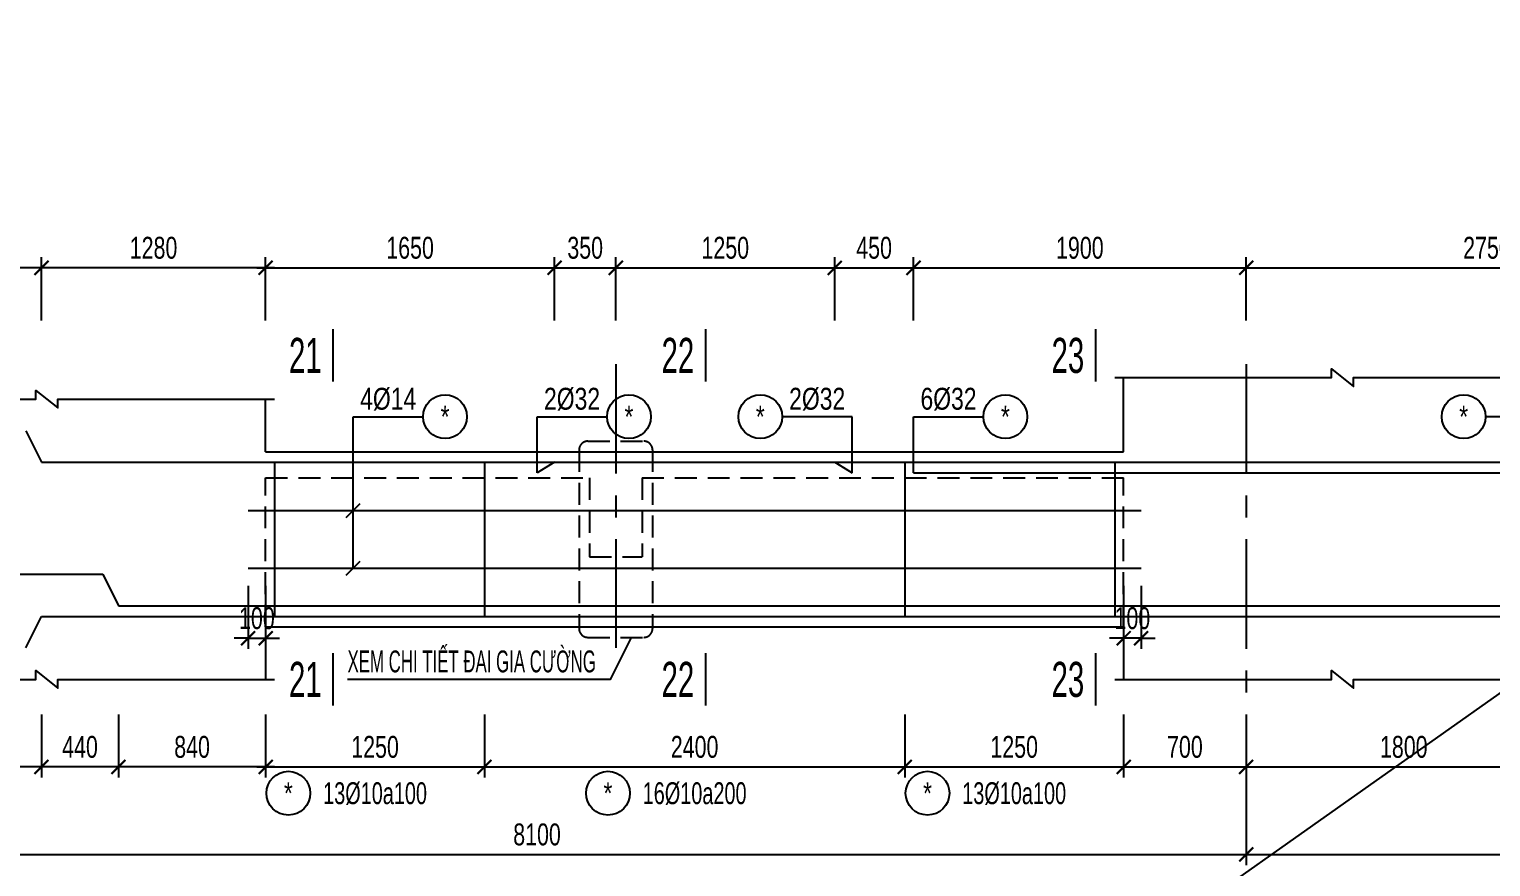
# Model space of a CAD drawing. Header units: millimetres. Extents: x -25284 to 100333, y 0 to 76881.
# Drawn here: x 4542 to 12889, y 8149 to 12932 of the extents above; entities that cross this region are included whole.
import ezdxf
from ezdxf.enums import TextEntityAlignment as Align

# ---------------------------------------------------------------- set-up
doc = ezdxf.new("R2010")
doc.units = ezdxf.units.MM
doc.header["$LTSCALE"] = 500
doc.header["$MEASUREMENT"] = 0
doc.linetypes.add('CENTER', pattern=[2, 1.25, -0.25, 0.25, -0.25])
doc.linetypes.add('HIDDEN', pattern=[0.375, 0.25, -0.125])
for name, color, linetype in [('KCS_AXIS', 5, 'CENTER'), ('KCS_AXIS_SUB', 5, 'CENTER'), ('KCS_BORDER', 3, 'Continuous'), ('KCS_CHI', 1, 'Continuous'), ('KCS_DIM', 1, 'Continuous'), ('KCS_HIDDEN', 8, 'HIDDEN'), ('KCS_STEEL', 4, 'Continuous'), ('KCS_TEXT', 2, 'Continuous'), ('KCS_TEXT_TK', 2, 'Continuous'), ('KCS_TEXT_TMC', 4, 'Continuous')]:
    doc.layers.add(name, color=color, linetype=linetype)
doc.layers.add('KCS_Plotter', color=11, linetype='Continuous', plot=False)
doc.styles.add('KCS_BIGTEXT', font='arial.ttf', dxfattribs={"width": 0.75})
doc.styles.add('KCS_SMTEXT', font='arial.ttf', dxfattribs={"width": 0.7})
doc.dimstyles.new('KCS_DIM50', dxfattribs={"dimscale": 50, "dimtxt": 2.5, "dimasz": 1.6, "dimexe": 1.2, "dimexo": 0, "dimgap": 1, "dimtad": 1, "dimdec": 0, "dimzin": 0, "dimdsep": 46, "dimtxsty": 'KCS_SMTEXT', "dimblk": 'ARCHTICK', "dimcen": 0, "dimdle": 1, "dimclrd": 256, "dimclre": 256, "dimclrt": 2, "dimadec": 0, "dimazin": 0, "dimtfac": 1, "dimtdec": 0, "dimtix": 1, "dimtmove": 2, "dimatfit": 3, "dimfxl": 1, "dimtolj": 1, "dimtzin": 0, "dimarcsym": 0})

# ---------------------------------------------------------------- blocks, each defined once
blk = doc.blocks.new('_ArchTick')
at = {"color": 0, "linetype": 'ByBlock', "const_width": 0.15}
blk.add_lwpolyline([(-0.5, -0.5), (0.5, 0.5)], dxfattribs=at)
blk = doc.blocks.new('*D532')
at = {"layer": 'Defpoints', "color": 0, "transparency": 16777216}
for p in [(3392.3, 9019.3), (11492.3, 9019.3), (11492.3, 8219.3)]:
    blk.add_point(p, dxfattribs=at)
at = {"layer": 'KCS_DIM', "lineweight": -2, "transparency": 16777216}
for p, q in [((3392.3, 9019.3), (3392.3, 8159.3)), ((11492.3, 9019.3), (11492.3, 8159.3)), ((3342.3, 8219.3), (11542.3, 8219.3))]:
    blk.add_line(p, q, dxfattribs=at)
at = {"layer": 'KCS_DIM', "lineweight": -2, "transparency": 16777216, "xscale": 80, "yscale": 80, "zscale": 80, "rotation": 180}
blk.add_blockref('_ArchTick', (3392.3, 8219.3), dxfattribs=at)
at = {"layer": 'KCS_DIM', "lineweight": -2, "transparency": 16777216, "xscale": 80, "yscale": 80, "zscale": 80}
blk.add_blockref('_ArchTick', (11492.3, 8219.3), dxfattribs=at)
at = {"layer": 'KCS_DIM', "color": 2, "transparency": 16777216, "insert": (7442.3, 8333.1), "char_height": 125, "attachment_point": 5, "style": 'KCS_SMTEXT'}
blk.add_mtext('\\A1;8100', dxfattribs=at)
blk = doc.blocks.new('*D533')
at = {"layer": 'Defpoints', "color": 0, "transparency": 16777216}
for p in [(11492.3, 9019.3), (19592.3, 9019.3), (19592.3, 8219.3)]:
    blk.add_point(p, dxfattribs=at)
at = {"layer": 'KCS_DIM', "lineweight": -2, "transparency": 16777216}
for p, q in [((11492.3, 9019.3), (11492.3, 8159.3)), ((19592.3, 9019.3), (19592.3, 8159.3)), ((11442.3, 8219.3), (19642.3, 8219.3))]:
    blk.add_line(p, q, dxfattribs=at)
at = {"layer": 'KCS_DIM', "lineweight": -2, "transparency": 16777216, "xscale": 80, "yscale": 80, "zscale": 80, "rotation": 180}
blk.add_blockref('_ArchTick', (11492.3, 8219.3), dxfattribs=at)
at = {"layer": 'KCS_DIM', "lineweight": -2, "transparency": 16777216, "xscale": 80, "yscale": 80, "zscale": 80}
blk.add_blockref('_ArchTick', (19592.3, 8219.3), dxfattribs=at)
at = {"layer": 'KCS_DIM', "color": 2, "transparency": 16777216, "insert": (15542.3, 8333.1), "char_height": 125, "attachment_point": 5, "style": 'KCS_SMTEXT'}
blk.add_mtext('\\A1;8100', dxfattribs=at)
blk = doc.blocks.new('*D535')
at = {"layer": 'Defpoints', "color": 0, "transparency": 16777216}
for p in [(10792.3, 9019.3), (11492.3, 9019.3), (11492.3, 8719.3)]:
    blk.add_point(p, dxfattribs=at)
at = {"layer": 'KCS_DIM', "lineweight": -2, "transparency": 16777216}
for p, q in [((10792.3, 9019.3), (10792.3, 8659.3)), ((11492.3, 9019.3), (11492.3, 8659.3)), ((10742.3, 8719.3), (11542.3, 8719.3))]:
    blk.add_line(p, q, dxfattribs=at)
at = {"layer": 'KCS_DIM', "lineweight": -2, "transparency": 16777216, "xscale": 80, "yscale": 80, "zscale": 80, "rotation": 180}
blk.add_blockref('_ArchTick', (10792.3, 8719.3), dxfattribs=at)
at = {"layer": 'KCS_DIM', "lineweight": -2, "transparency": 16777216, "xscale": 80, "yscale": 80, "zscale": 80}
blk.add_blockref('_ArchTick', (11492.3, 8719.3), dxfattribs=at)
at = {"layer": 'KCS_DIM', "color": 2, "transparency": 16777216, "insert": (11142.3, 8833.1), "char_height": 125, "attachment_point": 5, "style": 'KCS_SMTEXT'}
blk.add_mtext('\\A1;700', dxfattribs=at)
blk = doc.blocks.new('*D536')
at = {"layer": 'Defpoints', "color": 0, "transparency": 16777216}
for p in [(11492.3, 9019.3), (13292.3, 9019.3), (13292.3, 8719.3)]:
    blk.add_point(p, dxfattribs=at)
at = {"layer": 'KCS_DIM', "lineweight": -2, "transparency": 16777216}
for p, q in [((11492.3, 9019.3), (11492.3, 8659.3)), ((13292.3, 9019.3), (13292.3, 8659.3)), ((11442.3, 8719.3), (13342.3, 8719.3))]:
    blk.add_line(p, q, dxfattribs=at)
at = {"layer": 'KCS_DIM', "lineweight": -2, "transparency": 16777216, "xscale": 80, "yscale": 80, "zscale": 80, "rotation": 180}
blk.add_blockref('_ArchTick', (11492.3, 8719.3), dxfattribs=at)
at = {"layer": 'KCS_DIM', "lineweight": -2, "transparency": 16777216, "xscale": 80, "yscale": 80, "zscale": 80}
blk.add_blockref('_ArchTick', (13292.3, 8719.3), dxfattribs=at)
at = {"layer": 'KCS_DIM', "color": 2, "transparency": 16777216, "insert": (12392.3, 8833.1), "char_height": 125, "attachment_point": 5, "style": 'KCS_SMTEXT'}
blk.add_mtext('\\A1;1800', dxfattribs=at)
blk = doc.blocks.new('*D537')
at = {"layer": 'Defpoints', "color": 0, "transparency": 16777216}
for p in [(5792.3, 9754.3), (5892.3, 9754.3), (5892.3, 9454.3)]:
    blk.add_point(p, dxfattribs=at)
at = {"layer": 'KCS_DIM', "lineweight": -2, "transparency": 16777216}
for p, q in [((5792.3, 9754.3), (5792.3, 9394.3)), ((5892.3, 9754.3), (5892.3, 9394.3)), ((5792.3, 9454.3), (5712.3, 9454.3)), ((5792.3, 9454.3), (5892.3, 9454.3)), ((5892.3, 9454.3), (5972.3, 9454.3))]:
    blk.add_line(p, q, dxfattribs=at)
at = {"layer": 'KCS_DIM', "lineweight": -2, "transparency": 16777216, "xscale": 80, "yscale": 80, "zscale": 80}
blk.add_blockref('_ArchTick', (5792.3, 9454.3), dxfattribs=at)
at = {"layer": 'KCS_DIM', "lineweight": -2, "transparency": 16777216, "xscale": 80, "yscale": 80, "zscale": 80, "rotation": 180}
blk.add_blockref('_ArchTick', (5892.3, 9454.3), dxfattribs=at)
at = {"layer": 'KCS_DIM', "color": 2, "transparency": 16777216, "insert": (5842.3, 9568.1), "char_height": 125, "attachment_point": 5, "style": 'KCS_SMTEXT'}
blk.add_mtext('\\A1;100', dxfattribs=at)
blk = doc.blocks.new('*D538')
at = {"layer": 'Defpoints', "color": 0, "transparency": 16777216}
for p in [(10792.3, 9754.3), (10892.3, 9754.3), (10792.3, 9454.3)]:
    blk.add_point(p, dxfattribs=at)
at = {"layer": 'KCS_DIM', "lineweight": -2, "transparency": 16777216}
for p, q in [((10792.3, 9754.3), (10792.3, 9394.3)), ((10892.3, 9754.3), (10892.3, 9394.3)), ((10792.3, 9454.3), (10712.3, 9454.3)), ((10892.3, 9454.3), (10792.3, 9454.3)), ((10892.3, 9454.3), (10972.3, 9454.3))]:
    blk.add_line(p, q, dxfattribs=at)
at = {"layer": 'KCS_DIM', "lineweight": -2, "transparency": 16777216, "xscale": 80, "yscale": 80, "zscale": 80}
blk.add_blockref('_ArchTick', (10792.3, 9454.3), dxfattribs=at)
at = {"layer": 'KCS_DIM', "lineweight": -2, "transparency": 16777216, "xscale": 80, "yscale": 80, "zscale": 80, "rotation": 180}
blk.add_blockref('_ArchTick', (10892.3, 9454.3), dxfattribs=at)
at = {"layer": 'KCS_DIM', "color": 2, "transparency": 16777216, "insert": (10842.3, 9568.1), "char_height": 125, "attachment_point": 5, "style": 'KCS_SMTEXT'}
blk.add_mtext('\\A1;100', dxfattribs=at)
blk = doc.blocks.new('*D543')
at = {"layer": 'Defpoints', "color": 0, "transparency": 16777216}
for p in [(7542.3, 11569.3), (5892.3, 11269.3), (7542.3, 11269.3)]:
    blk.add_point(p, dxfattribs=at)
at = {"layer": 'KCS_DIM', "lineweight": -2, "transparency": 16777216}
for p, q in [((5892.3, 11269.3), (5892.3, 11629.3)), ((7542.3, 11269.3), (7542.3, 11629.3)), ((5842.3, 11569.3), (7592.3, 11569.3))]:
    blk.add_line(p, q, dxfattribs=at)
at = {"layer": 'KCS_DIM', "lineweight": -2, "transparency": 16777216, "xscale": 80, "yscale": 80, "zscale": 80, "rotation": 180}
blk.add_blockref('_ArchTick', (5892.3, 11569.3), dxfattribs=at)
at = {"layer": 'KCS_DIM', "lineweight": -2, "transparency": 16777216, "xscale": 80, "yscale": 80, "zscale": 80}
blk.add_blockref('_ArchTick', (7542.3, 11569.3), dxfattribs=at)
at = {"layer": 'KCS_DIM', "color": 2, "transparency": 16777216, "insert": (6717.3, 11683.1), "char_height": 125, "attachment_point": 5, "style": 'KCS_SMTEXT'}
blk.add_mtext('\\A1;1650', dxfattribs=at)
blk = doc.blocks.new('*D544')
at = {"layer": 'Defpoints', "color": 0, "transparency": 16777216}
for p in [(7892.3, 11569.3), (7542.3, 11269.3), (7892.3, 11269.3)]:
    blk.add_point(p, dxfattribs=at)
at = {"layer": 'KCS_DIM', "lineweight": -2, "transparency": 16777216}
for p, q in [((7542.3, 11269.3), (7542.3, 11629.3)), ((7892.3, 11269.3), (7892.3, 11629.3)), ((7492.3, 11569.3), (7942.3, 11569.3))]:
    blk.add_line(p, q, dxfattribs=at)
at = {"layer": 'KCS_DIM', "lineweight": -2, "transparency": 16777216, "xscale": 80, "yscale": 80, "zscale": 80, "rotation": 180}
blk.add_blockref('_ArchTick', (7542.3, 11569.3), dxfattribs=at)
at = {"layer": 'KCS_DIM', "lineweight": -2, "transparency": 16777216, "xscale": 80, "yscale": 80, "zscale": 80}
blk.add_blockref('_ArchTick', (7892.3, 11569.3), dxfattribs=at)
at = {"layer": 'KCS_DIM', "color": 2, "transparency": 16777216, "insert": (7717.3, 11683.1), "char_height": 125, "attachment_point": 5, "style": 'KCS_SMTEXT'}
blk.add_mtext('\\A1;350', dxfattribs=at)
blk = doc.blocks.new('*D545')
at = {"layer": 'Defpoints', "color": 0, "transparency": 16777216}
for p in [(9142.3, 11569.3), (7892.3, 11269.3), (9142.3, 11269.3)]:
    blk.add_point(p, dxfattribs=at)
at = {"layer": 'KCS_DIM', "lineweight": -2, "transparency": 16777216}
for p, q in [((7892.3, 11269.3), (7892.3, 11629.3)), ((9142.3, 11269.3), (9142.3, 11629.3)), ((7842.3, 11569.3), (9192.3, 11569.3))]:
    blk.add_line(p, q, dxfattribs=at)
at = {"layer": 'KCS_DIM', "lineweight": -2, "transparency": 16777216, "xscale": 80, "yscale": 80, "zscale": 80, "rotation": 180}
blk.add_blockref('_ArchTick', (7892.3, 11569.3), dxfattribs=at)
at = {"layer": 'KCS_DIM', "lineweight": -2, "transparency": 16777216, "xscale": 80, "yscale": 80, "zscale": 80}
blk.add_blockref('_ArchTick', (9142.3, 11569.3), dxfattribs=at)
at = {"layer": 'KCS_DIM', "color": 2, "transparency": 16777216, "insert": (8517.3, 11683.1), "char_height": 125, "attachment_point": 5, "style": 'KCS_SMTEXT'}
blk.add_mtext('\\A1;1250', dxfattribs=at)
blk = doc.blocks.new('*D546')
at = {"layer": 'Defpoints', "color": 0, "transparency": 16777216}
for p in [(9592.3, 11569.3), (9142.3, 11269.3), (9592.3, 11269.3)]:
    blk.add_point(p, dxfattribs=at)
at = {"layer": 'KCS_DIM', "lineweight": -2, "transparency": 16777216}
for p, q in [((9142.3, 11269.3), (9142.3, 11629.3)), ((9592.3, 11269.3), (9592.3, 11629.3)), ((9092.3, 11569.3), (9642.3, 11569.3))]:
    blk.add_line(p, q, dxfattribs=at)
at = {"layer": 'KCS_DIM', "lineweight": -2, "transparency": 16777216, "xscale": 80, "yscale": 80, "zscale": 80, "rotation": 180}
blk.add_blockref('_ArchTick', (9142.3, 11569.3), dxfattribs=at)
at = {"layer": 'KCS_DIM', "lineweight": -2, "transparency": 16777216, "xscale": 80, "yscale": 80, "zscale": 80}
blk.add_blockref('_ArchTick', (9592.3, 11569.3), dxfattribs=at)
at = {"layer": 'KCS_DIM', "color": 2, "transparency": 16777216, "insert": (9367.3, 11683.1), "char_height": 125, "attachment_point": 5, "style": 'KCS_SMTEXT'}
blk.add_mtext('\\A1;450', dxfattribs=at)
blk = doc.blocks.new('*D547')
at = {"layer": 'Defpoints', "color": 0, "transparency": 16777216}
for p in [(11492.3, 11569.3), (9592.3, 11269.3), (11492.3, 11269.3)]:
    blk.add_point(p, dxfattribs=at)
at = {"layer": 'KCS_DIM', "lineweight": -2, "transparency": 16777216}
for p, q in [((9592.3, 11269.3), (9592.3, 11629.3)), ((11492.3, 11269.3), (11492.3, 11629.3)), ((9542.3, 11569.3), (11542.3, 11569.3))]:
    blk.add_line(p, q, dxfattribs=at)
at = {"layer": 'KCS_DIM', "lineweight": -2, "transparency": 16777216, "xscale": 80, "yscale": 80, "zscale": 80, "rotation": 180}
blk.add_blockref('_ArchTick', (9592.3, 11569.3), dxfattribs=at)
at = {"layer": 'KCS_DIM', "lineweight": -2, "transparency": 16777216, "xscale": 80, "yscale": 80, "zscale": 80}
blk.add_blockref('_ArchTick', (11492.3, 11569.3), dxfattribs=at)
at = {"layer": 'KCS_DIM', "color": 2, "transparency": 16777216, "insert": (10542.3, 11683.1), "char_height": 125, "attachment_point": 5, "style": 'KCS_SMTEXT'}
blk.add_mtext('\\A1;1900', dxfattribs=at)
blk = doc.blocks.new('*D548')
at = {"layer": 'Defpoints', "color": 0, "transparency": 16777216}
for p in [(14242.3, 11569.3), (11492.3, 11269.3), (14242.3, 11269.3)]:
    blk.add_point(p, dxfattribs=at)
at = {"layer": 'KCS_DIM', "lineweight": -2, "transparency": 16777216}
for p, q in [((11492.3, 11269.3), (11492.3, 11629.3)), ((14242.3, 11269.3), (14242.3, 11629.3)), ((11442.3, 11569.3), (14292.3, 11569.3))]:
    blk.add_line(p, q, dxfattribs=at)
at = {"layer": 'KCS_DIM', "lineweight": -2, "transparency": 16777216, "xscale": 80, "yscale": 80, "zscale": 80, "rotation": 180}
blk.add_blockref('_ArchTick', (11492.3, 11569.3), dxfattribs=at)
at = {"layer": 'KCS_DIM', "lineweight": -2, "transparency": 16777216, "xscale": 80, "yscale": 80, "zscale": 80}
blk.add_blockref('_ArchTick', (14242.3, 11569.3), dxfattribs=at)
at = {"layer": 'KCS_DIM', "color": 2, "transparency": 16777216, "insert": (12867.3, 11683.1), "char_height": 125, "attachment_point": 5, "style": 'KCS_SMTEXT'}
blk.add_mtext('\\A1;2750', dxfattribs=at)
blk = doc.blocks.new('*D560')
at = {"layer": 'Defpoints', "color": 0, "transparency": 16777216}
for p in [(5892.3, 9019.3), (7142.3, 9019.3), (7142.3, 8719.3)]:
    blk.add_point(p, dxfattribs=at)
at = {"layer": 'KCS_DIM', "lineweight": -2, "transparency": 16777216}
for p, q in [((5892.3, 9019.3), (5892.3, 8659.3)), ((7142.3, 9019.3), (7142.3, 8659.3)), ((5842.3, 8719.3), (7192.3, 8719.3))]:
    blk.add_line(p, q, dxfattribs=at)
at = {"layer": 'KCS_DIM', "lineweight": -2, "transparency": 16777216, "xscale": 80, "yscale": 80, "zscale": 80, "rotation": 180}
blk.add_blockref('_ArchTick', (5892.3, 8719.3), dxfattribs=at)
at = {"layer": 'KCS_DIM', "lineweight": -2, "transparency": 16777216, "xscale": 80, "yscale": 80, "zscale": 80}
blk.add_blockref('_ArchTick', (7142.3, 8719.3), dxfattribs=at)
at = {"layer": 'KCS_DIM', "color": 2, "transparency": 16777216, "insert": (6517.3, 8833.1), "char_height": 125, "attachment_point": 5, "style": 'KCS_SMTEXT'}
blk.add_mtext('\\A1;1250', dxfattribs=at)
blk = doc.blocks.new('*D561')
at = {"layer": 'Defpoints', "color": 0, "transparency": 16777216}
for p in [(7142.3, 9019.3), (9542.3, 9019.3), (9542.3, 8719.3)]:
    blk.add_point(p, dxfattribs=at)
at = {"layer": 'KCS_DIM', "lineweight": -2, "transparency": 16777216}
for p, q in [((7142.3, 9019.3), (7142.3, 8659.3)), ((9542.3, 9019.3), (9542.3, 8659.3)), ((7092.3, 8719.3), (9592.3, 8719.3))]:
    blk.add_line(p, q, dxfattribs=at)
at = {"layer": 'KCS_DIM', "lineweight": -2, "transparency": 16777216, "xscale": 80, "yscale": 80, "zscale": 80, "rotation": 180}
blk.add_blockref('_ArchTick', (7142.3, 8719.3), dxfattribs=at)
at = {"layer": 'KCS_DIM', "lineweight": -2, "transparency": 16777216, "xscale": 80, "yscale": 80, "zscale": 80}
blk.add_blockref('_ArchTick', (9542.3, 8719.3), dxfattribs=at)
at = {"layer": 'KCS_DIM', "color": 2, "transparency": 16777216, "insert": (8342.3, 8833.1), "char_height": 125, "attachment_point": 5, "style": 'KCS_SMTEXT'}
blk.add_mtext('\\A1;2400', dxfattribs=at)
blk = doc.blocks.new('*D562')
at = {"layer": 'Defpoints', "color": 0, "transparency": 16777216}
for p in [(9542.3, 9019.3), (10792.3, 9019.3), (10792.3, 8719.3)]:
    blk.add_point(p, dxfattribs=at)
at = {"layer": 'KCS_DIM', "lineweight": -2, "transparency": 16777216}
for p, q in [((9542.3, 9019.3), (9542.3, 8659.3)), ((10792.3, 9019.3), (10792.3, 8659.3)), ((9492.3, 8719.3), (10842.3, 8719.3))]:
    blk.add_line(p, q, dxfattribs=at)
at = {"layer": 'KCS_DIM', "lineweight": -2, "transparency": 16777216, "xscale": 80, "yscale": 80, "zscale": 80, "rotation": 180}
blk.add_blockref('_ArchTick', (9542.3, 8719.3), dxfattribs=at)
at = {"layer": 'KCS_DIM', "lineweight": -2, "transparency": 16777216, "xscale": 80, "yscale": 80, "zscale": 80}
blk.add_blockref('_ArchTick', (10792.3, 8719.3), dxfattribs=at)
at = {"layer": 'KCS_DIM', "color": 2, "transparency": 16777216, "insert": (10167.3, 8833.1), "char_height": 125, "attachment_point": 5, "style": 'KCS_SMTEXT'}
blk.add_mtext('\\A1;1250', dxfattribs=at)
blk = doc.blocks.new('*D662')
at = {"layer": 'Defpoints', "color": 0, "transparency": 16777216}
for p in [(5052.3, 9019.3), (5892.3, 9019.3), (5052.3, 8719.3)]:
    blk.add_point(p, dxfattribs=at)
at = {"layer": 'KCS_DIM', "lineweight": -2, "transparency": 16777216}
for p, q in [((5052.3, 9019.3), (5052.3, 8659.3)), ((5892.3, 9019.3), (5892.3, 8659.3)), ((5942.3, 8719.3), (5002.3, 8719.3))]:
    blk.add_line(p, q, dxfattribs=at)
at = {"layer": 'KCS_DIM', "lineweight": -2, "transparency": 16777216, "xscale": 80, "yscale": 80, "zscale": 80, "rotation": 180}
blk.add_blockref('_ArchTick', (5052.3, 8719.3), dxfattribs=at)
at = {"layer": 'KCS_DIM', "lineweight": -2, "transparency": 16777216, "xscale": 80, "yscale": 80, "zscale": 80}
blk.add_blockref('_ArchTick', (5892.3, 8719.3), dxfattribs=at)
at = {"layer": 'KCS_DIM', "color": 2, "transparency": 16777216, "insert": (5472.3, 8833.1), "char_height": 125, "attachment_point": 5, "style": 'KCS_SMTEXT'}
blk.add_mtext('\\A1;840', dxfattribs=at)
blk = doc.blocks.new('*D663')
at = {"layer": 'Defpoints', "color": 0, "transparency": 16777216}
for p in [(4612.3, 9019.3), (5052.3, 9019.3), (4612.3, 8719.3)]:
    blk.add_point(p, dxfattribs=at)
at = {"layer": 'KCS_DIM', "lineweight": -2, "transparency": 16777216}
for p, q in [((4612.3, 9019.3), (4612.3, 8659.3)), ((5052.3, 9019.3), (5052.3, 8659.3)), ((5102.3, 8719.3), (4562.3, 8719.3))]:
    blk.add_line(p, q, dxfattribs=at)
at = {"layer": 'KCS_DIM', "lineweight": -2, "transparency": 16777216, "xscale": 80, "yscale": 80, "zscale": 80, "rotation": 180}
blk.add_blockref('_ArchTick', (4612.3, 8719.3), dxfattribs=at)
at = {"layer": 'KCS_DIM', "lineweight": -2, "transparency": 16777216, "xscale": 80, "yscale": 80, "zscale": 80}
blk.add_blockref('_ArchTick', (5052.3, 8719.3), dxfattribs=at)
at = {"layer": 'KCS_DIM', "color": 2, "transparency": 16777216, "insert": (4832.3, 8833.1), "char_height": 125, "attachment_point": 5, "style": 'KCS_SMTEXT'}
blk.add_mtext('\\A1;440', dxfattribs=at)
blk = doc.blocks.new('*D664')
at = {"layer": 'Defpoints', "color": 0, "transparency": 16777216}
for p in [(3392.3, 9019.3), (4612.3, 9019.3), (3392.3, 8719.3)]:
    blk.add_point(p, dxfattribs=at)
at = {"layer": 'KCS_DIM', "lineweight": -2, "transparency": 16777216}
for p, q in [((3392.3, 9019.3), (3392.3, 8659.3)), ((4612.3, 9019.3), (4612.3, 8659.3)), ((4662.3, 8719.3), (3342.3, 8719.3))]:
    blk.add_line(p, q, dxfattribs=at)
at = {"layer": 'KCS_DIM', "lineweight": -2, "transparency": 16777216, "xscale": 80, "yscale": 80, "zscale": 80, "rotation": 180}
blk.add_blockref('_ArchTick', (3392.3, 8719.3), dxfattribs=at)
at = {"layer": 'KCS_DIM', "lineweight": -2, "transparency": 16777216, "xscale": 80, "yscale": 80, "zscale": 80}
blk.add_blockref('_ArchTick', (4612.3, 8719.3), dxfattribs=at)
at = {"layer": 'KCS_DIM', "color": 2, "transparency": 16777216, "insert": (4002.3, 8833.1), "char_height": 125, "attachment_point": 5, "style": 'KCS_SMTEXT'}
blk.add_mtext('\\A1;1220', dxfattribs=at)
blk = doc.blocks.new('*D665')
at = {"layer": 'Defpoints', "color": 0, "transparency": 16777216}
for p in [(4612.3, 11569.3), (4612.3, 11269.3), (5892.3, 11269.3)]:
    blk.add_point(p, dxfattribs=at)
at = {"layer": 'KCS_DIM', "lineweight": -2, "transparency": 16777216}
for p, q in [((4612.3, 11269.3), (4612.3, 11629.3)), ((5892.3, 11269.3), (5892.3, 11629.3)), ((5942.3, 11569.3), (4562.3, 11569.3))]:
    blk.add_line(p, q, dxfattribs=at)
at = {"layer": 'KCS_DIM', "lineweight": -2, "transparency": 16777216, "xscale": 80, "yscale": 80, "zscale": 80, "rotation": 180}
blk.add_blockref('_ArchTick', (4612.3, 11569.3), dxfattribs=at)
at = {"layer": 'KCS_DIM', "lineweight": -2, "transparency": 16777216, "xscale": 80, "yscale": 80, "zscale": 80}
blk.add_blockref('_ArchTick', (5892.3, 11569.3), dxfattribs=at)
at = {"layer": 'KCS_DIM', "color": 2, "transparency": 16777216, "insert": (5252.3, 11683.1), "char_height": 125, "attachment_point": 5, "style": 'KCS_SMTEXT'}
blk.add_mtext('\\A1;1280', dxfattribs=at)
blk = doc.blocks.new('*D666')
at = {"layer": 'Defpoints', "color": 0, "transparency": 16777216}
for p in [(3392.3, 11569.3), (3392.3, 11269.3), (4612.3, 11269.3)]:
    blk.add_point(p, dxfattribs=at)
at = {"layer": 'KCS_DIM', "lineweight": -2, "transparency": 16777216}
for p, q in [((3392.3, 11269.3), (3392.3, 11629.3)), ((4612.3, 11269.3), (4612.3, 11629.3)), ((4662.3, 11569.3), (3342.3, 11569.3))]:
    blk.add_line(p, q, dxfattribs=at)
at = {"layer": 'KCS_DIM', "lineweight": -2, "transparency": 16777216, "xscale": 80, "yscale": 80, "zscale": 80, "rotation": 180}
blk.add_blockref('_ArchTick', (3392.3, 11569.3), dxfattribs=at)
at = {"layer": 'KCS_DIM', "lineweight": -2, "transparency": 16777216, "xscale": 80, "yscale": 80, "zscale": 80}
blk.add_blockref('_ArchTick', (4612.3, 11569.3), dxfattribs=at)
at = {"layer": 'KCS_DIM', "color": 2, "transparency": 16777216, "insert": (4002.3, 11683.1), "char_height": 125, "attachment_point": 5, "style": 'KCS_SMTEXT'}
blk.add_mtext('\\A1;1220', dxfattribs=at)

msp = doc.modelspace()

# ---------------------------------------------------------------- linework, layer by layer
at = {"layer": 'KCS_AXIS'}
msp.add_line((11492.3, 11019.3), (11492.3, 9019.3), dxfattribs=at)
at = {"layer": 'KCS_AXIS_SUB'}
msp.add_line((7892.3, 11019.3), (7892.3, 9399.3), dxfattribs=at)
at = {"layer": 'KCS_BORDER'}
for p, q in [((10792.3, 10519.3), (10792.3, 10942.2)), ((5892.3, 10519.3), (5892.3, 10819.3)), ((5892.3, 10519.3), (10792.3, 10519.3)), ((5892.3, 9519.3), (10792.3, 9519.3)), ((5892.3, 9519.3), (5892.3, 9219.3)), ((10792.3, 9519.3), (10792.3, 9219.3))]:
    msp.add_line(p, q, dxfattribs=at)
at = {"layer": 'KCS_BORDER', "color": 1}
for points in [[(10742.3, 10942.2), (11979.8, 10942.2), (11979.8, 10992.2), (12104.8, 10892.2), (12104.8, 10942.2), (13342.3, 10942.2)], [(3342.3, 10819.3), (4579.8, 10819.3), (4579.8, 10869.3), (4704.8, 10769.3), (4704.8, 10819.3), (5942.3, 10819.3)], [(3342.3, 9219.3), (4579.8, 9219.3), (4579.8, 9269.3), (4704.8, 9169.3), (4704.8, 9219.3), (5942.3, 9219.3)], [(10742.3, 9219.3), (11979.8, 9219.3), (11979.8, 9269.3), (12104.8, 9169.3), (12104.8, 9219.3), (13342.3, 9219.3)]]:
    msp.add_lwpolyline(points, dxfattribs=at)
at = {"layer": 'KCS_CHI'}
for p, q in [((6392.3, 10719.3), (6792.3, 10719.3)), ((6392.3, 9854.3), (6392.3, 10719.3)), ((7442.3, 10719.3), (7842.3, 10719.3)), ((7442.3, 10399.3), (7442.3, 10719.3)), ((9242.3, 10719.3), (8842.3, 10719.3)), ((9242.3, 10399.3), (9242.3, 10719.3)), ((9592.3, 10719.3), (9992.3, 10719.3)), ((9592.3, 10399.3), (9592.3, 10719.3)), ((13259.4, 10719.3), (12859.4, 10719.3)), ((4522.3, 10639.3), (4612.3, 10459.3)), ((2892.3, 9819.3), (4962.3, 9819.3)), ((4962.3, 9819.3), (5052.3, 9639.3)), ((4522.3, 9399.3), (4612.3, 9579.3))]:
    msp.add_line(p, q, dxfattribs=at)
at = {"layer": 'KCS_CHI', "color": 3}
for p, q in [((6352.3, 10144.3), (6432.3, 10224.3)), ((6352.3, 9814.3), (6432.3, 9894.3))]:
    msp.add_line(p, q, dxfattribs=at)
at = {"layer": 'KCS_CHI'}
msp.add_lwpolyline([(7980.2, 9459.3), (7860.2, 9219.3), (6360.2, 9219.3)], dxfattribs=at)
at = {"layer": 'KCS_HIDDEN'}
for p, q in [((7682.3, 10529.3), (7682.3, 9509.3)), ((7732.3, 10579.3), (8052.3, 10579.3)), ((8102.3, 10529.3), (8102.3, 9509.3)), ((5892.3, 10369.3), (7742.3, 10369.3)), ((5892.3, 9519.3), (5892.3, 10369.3)), ((7742.3, 10369.3), (7742.3, 9919.3)), ((8042.3, 10369.3), (8042.3, 9919.3)), ((8042.3, 10369.3), (10792.3, 10369.3)), ((10792.3, 9519.3), (10792.3, 10369.3)), ((7742.3, 9919.3), (8042.3, 9919.3)), ((7732.3, 9459.3), (8052.3, 9459.3))]:
    msp.add_line(p, q, dxfattribs=at)
for centre, start, end in [((7732.3, 10529.3), 90, 180), ((8052.3, 10529.3), 0, 90), ((7732.3, 9509.3), 180, 270), ((8052.3, 9509.3), 270, 0)]:
    msp.add_arc(centre, 50, start, end, dxfattribs=at)
at = {"layer": 'KCS_Plotter'}
msp.add_line((0, 0), (50460, 35640), dxfattribs=at)
at = {"layer": 'KCS_STEEL'}
for p, q in [((4612.3, 10459.3), (26792.3, 10459.3)), ((4612.3, 10459.3), (7542.3, 10459.3)), ((5942.3, 10459.3), (5942.3, 9579.3)), ((7142.3, 10459.3), (7142.3, 9579.3)), ((7542.3, 10459.3), (7442.3, 10399.3)), ((9142.3, 10459.3), (14542.3, 10459.3)), ((9142.3, 10459.3), (9242.3, 10399.3)), ((9542.3, 10459.3), (9542.3, 9579.3)), ((10742.3, 10459.3), (10742.3, 9579.3)), ((9592.3, 10399.3), (14242.3, 10399.3)), ((5792.3, 10184.3), (10892.3, 10184.3)), ((5792.3, 9854.3), (10892.3, 9854.3)), ((5052.3, 9639.3), (17932.3, 9639.3)), ((4612.3, 9579.3), (26472.3, 9579.3))]:
    msp.add_line(p, q, dxfattribs=at)
at = {"layer": 'KCS_TEXT_TK', "color": 1}
for centre in [(6917.3, 10719.3), (7967.3, 10719.3), (8717.3, 10719.3), (10117.3, 10719.3), (12734.4, 10719.3), (6022.3, 8569.3), (7847.3, 8569.3), (9672.3, 8569.3)]:
    msp.add_circle(centre, 125, dxfattribs=at)
at = {"layer": 'KCS_TEXT_TMC'}
for p, q in [((6278.9, 10919.3), (6278.9, 11219.3)), ((8406.7, 10919.3), (8406.7, 11219.3)), ((10633.9, 10919.3), (10633.9, 11219.3)), ((6278.9, 9069.3), (6278.9, 9369.3)), ((8406.7, 9069.3), (8406.7, 9369.3)), ((10633.9, 9069.3), (10633.9, 9369.3))]:
    msp.add_line(p, q, dxfattribs=at)

# ---------------------------------------------------------------- texts
at = {"layer": 'KCS_TEXT', "style": 'KCS_SMTEXT'}
for s, width, p in [('4%%c14', 0.75, (6592.3, 10759.3)), ('2%%c32', 0.75, (7642.3, 10759.3)), ('2%%c32', 0.75, (9042.3, 10759.3)), ('6%%c32', 0.75, (9792.3, 10759.3)), ('13%%C10a100', 0.65, (6517.3, 8506.8)), ('16%%C10a200', 0.65, (8342.3, 8506.8)), ('13%%C10a100', 0.65, (10167.3, 8506.8))]:
    msp.add_text(s, height=125, dxfattribs=dict(at, width=width)).set_placement(p, align=Align.CENTER)
at = {"layer": 'KCS_TEXT', "style": 'KCS_SMTEXT', "width": 0.55}
msp.add_text('XEM CHI TIẾT ĐAI GIA CƯỜNG', height=125, dxfattribs=at).set_placement((6360.2, 9259.3))
at = {"layer": 'KCS_TEXT_TK', "style": 'KCS_SMTEXT', "width": 0.75}
for p in [(6917.3, 10719.3), (7967.3, 10719.3), (8717.3, 10719.3), (10117.3, 10719.3), (12734.4, 10719.3), (6022.3, 8569.3), (7847.3, 8569.3), (9672.3, 8569.3)]:
    msp.add_text('*', height=125, dxfattribs=at).set_placement(p, align=Align.MIDDLE_CENTER)
at = {"layer": 'KCS_TEXT_TMC', "style": 'KCS_BIGTEXT', "width": 0.6}
for s, p in [('21', (6212.3, 10969.3)), ('22', (8340, 10969.3)), ('23', (10567.3, 10969.3)), ('21', (6212.3, 9119.3)), ('22', (8340, 9119.3)), ('23', (10567.3, 9119.3))]:
    msp.add_text(s, height=200, dxfattribs=at).set_placement(p, align=Align.RIGHT)

# ---------------------------------------------------------------- dimensions: what is measured, and where the dimension line sits
at = {"layer": 'KCS_DIM'}
for base, p1, p2, picture, middle in [((3392.3, 11569.3), (4612.3, 11269.3), (3392.3, 11269.3), '*D666', (4002.3, 11683.1)), ((4612.3, 11569.3), (5892.3, 11269.3), (4612.3, 11269.3), '*D665', (5252.3, 11683.1)), ((7542.3, 11569.3), (5892.3, 11269.3), (7542.3, 11269.3), '*D543', (6717.3, 11683.1)), ((7892.3, 11569.3), (7542.3, 11269.3), (7892.3, 11269.3), '*D544', (7717.3, 11683.1)), ((9142.3, 11569.3), (7892.3, 11269.3), (9142.3, 11269.3), '*D545', (8517.3, 11683.1)), ((9592.3, 11569.3), (9142.3, 11269.3), (9592.3, 11269.3), '*D546', (9367.3, 11683.1)), ((11492.3, 11569.3), (9592.3, 11269.3), (11492.3, 11269.3), '*D547', (10542.3, 11683.1)), ((14242.3, 11569.3), (11492.3, 11269.3), (14242.3, 11269.3), '*D548', (12867.3, 11683.1)), ((5892.3, 9454.3), (5792.3, 9754.3), (5892.3, 9754.3), '*D537', (5842.3, 9568.1)), ((10792.3, 9454.3), (10892.3, 9754.3), (10792.3, 9754.3), '*D538', (10842.3, 9568.1)), ((11492.3, 8219.3), (3392.3, 9019.3), (11492.3, 9019.3), '*D532', (7442.3, 8333.1)), ((3392.3, 8719.3), (4612.3, 9019.3), (3392.3, 9019.3), '*D664', (4002.3, 8833.1)), ((4612.3, 8719.3), (5052.3, 9019.3), (4612.3, 9019.3), '*D663', (4832.3, 8833.1)), ((5052.3, 8719.3), (5892.3, 9019.3), (5052.3, 9019.3), '*D662', (5472.3, 8833.1)), ((7142.3, 8719.3), (5892.3, 9019.3), (7142.3, 9019.3), '*D560', (6517.3, 8833.1)), ((9542.3, 8719.3), (7142.3, 9019.3), (9542.3, 9019.3), '*D561', (8342.3, 8833.1)), ((10792.3, 8719.3), (9542.3, 9019.3), (10792.3, 9019.3), '*D562', (10167.3, 8833.1)), ((11492.3, 8719.3), (10792.3, 9019.3), (11492.3, 9019.3), '*D535', (11142.3, 8833.1)), ((19592.3, 8219.3), (11492.3, 9019.3), (19592.3, 9019.3), '*D533', (15542.3, 8333.1)), ((13292.3, 8719.3), (11492.3, 9019.3), (13292.3, 9019.3), '*D536', (12392.3, 8833.1))]:
    dim = msp.add_linear_dim(base=base, p1=p1, p2=p2, dimstyle='KCS_DIM50', dxfattribs=at)
    dim.commit()
    dim.dimension.update_dxf_attribs({"geometry": picture, "text_midpoint": middle})

doc.saveas('drawing.dxf')
